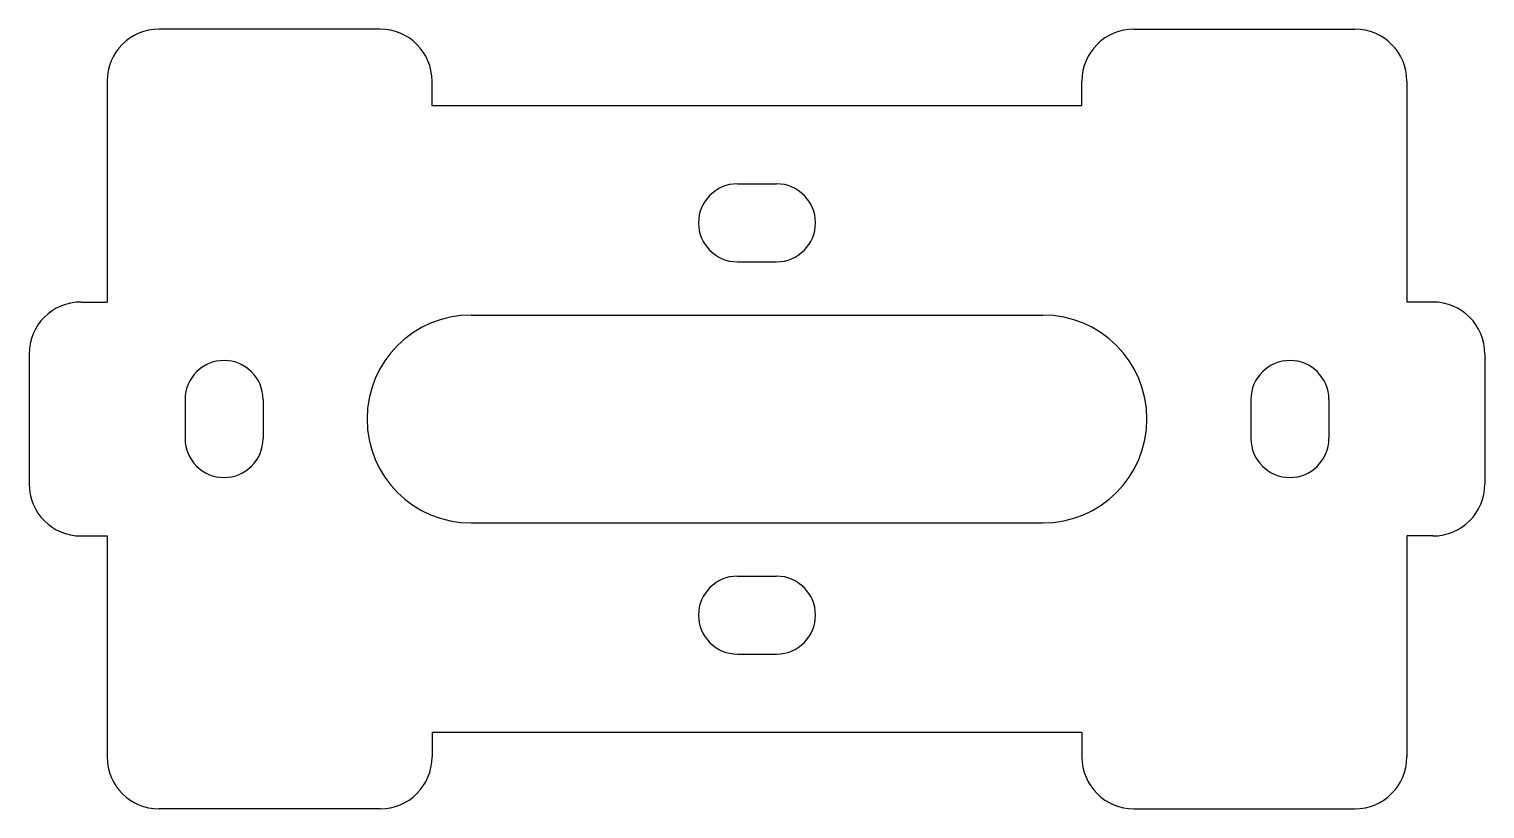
# Model space of a CAD drawing. Extents: x -12.8 to 43.2, y 178.7 to 208.7.
import ezdxf

# ---------------------------------------------------------------- set-up
doc = ezdxf.new("R2010")
doc.units = 0
doc.layers.add('VISIBLE', color=7, linetype='CONTINUOUS')

msp = doc.modelspace()

# ---------------------------------------------------------------- linework, layer by layer
at = {"layer": 'VISIBLE'}
for p, q in [((0.745, 208.651), (-7.755, 208.651)), ((29.745, 208.651), (38.245, 208.651)), ((-9.755, 206.651), (-9.755, 198.151)), ((2.745, 205.697), (2.745, 206.651)), ((27.745, 205.697), (27.745, 206.651)), ((40.245, 206.651), (40.245, 198.151)), ((27.745, 205.697), (2.745, 205.697)), ((14.495, 202.697), (15.995, 202.697)), ((14.495, 199.697), (15.995, 199.697)), ((-10.755, 198.151), (-9.755, 198.151)), ((41.245, 198.151), (40.245, 198.151)), ((4.245, 197.651), (26.245, 197.651)), ((-12.755, 196.151), (-12.755, 191.151)), ((43.245, 196.151), (43.245, 191.151)), ((-6.755, 194.401), (-6.755, 192.901)), ((-3.755, 194.401), (-3.755, 192.901)), ((34.245, 194.401), (34.245, 192.901)), ((37.245, 194.401), (37.245, 192.901)), ((4.245, 189.651), (26.245, 189.651)), ((-10.755, 189.151), (-9.755, 189.151)), ((-9.755, 189.151), (-9.755, 180.651)), ((40.245, 189.151), (40.245, 180.651)), ((41.245, 189.151), (40.245, 189.151)), ((14.495, 187.605), (15.995, 187.605)), ((14.495, 184.605), (15.995, 184.605)), ((2.745, 181.605), (2.745, 180.651)), ((2.745, 181.605), (27.745, 181.605)), ((27.745, 181.605), (27.745, 180.651)), ((0.745, 178.651), (-7.755, 178.651)), ((29.745, 178.651), (38.245, 178.651))]:
    msp.add_line(p, q, dxfattribs=at)
for centre, radius, start, end in [((-7.755, 206.651), 2, 90, 180), ((0.745, 206.651), 2, 0, 90), ((29.745, 206.651), 2, 90, 180), ((38.245, 206.651), 2, 0, 90), ((14.495, 201.197), 1.5, 90, 270), ((15.995, 201.197), 1.5, 270, 90), ((-10.755, 196.151), 2, 90, 180), ((41.245, 196.151), 2, 0, 90), ((4.245, 193.651), 4, 90, 270), ((26.245, 193.651), 4, 270, 90), ((-5.255, 194.401), 1.5, 0, 180), ((35.745, 194.401), 1.5, 0, 180), ((-5.255, 192.901), 1.5, 180, 0), ((35.745, 192.901), 1.5, 180, 0), ((-10.755, 191.151), 2, 180, 270), ((41.245, 191.151), 2, 270, 0), ((14.495, 186.105), 1.5, 90, 270), ((15.995, 186.105), 1.5, 270, 90), ((-7.755, 180.651), 2, 180, 270), ((0.745, 180.651), 2, 270, 0), ((29.745, 180.651), 2, 180, 270), ((38.245, 180.651), 2, 270, 0)]:
    msp.add_arc(centre, radius, start, end, dxfattribs=at)

doc.saveas('drawing.dxf')
